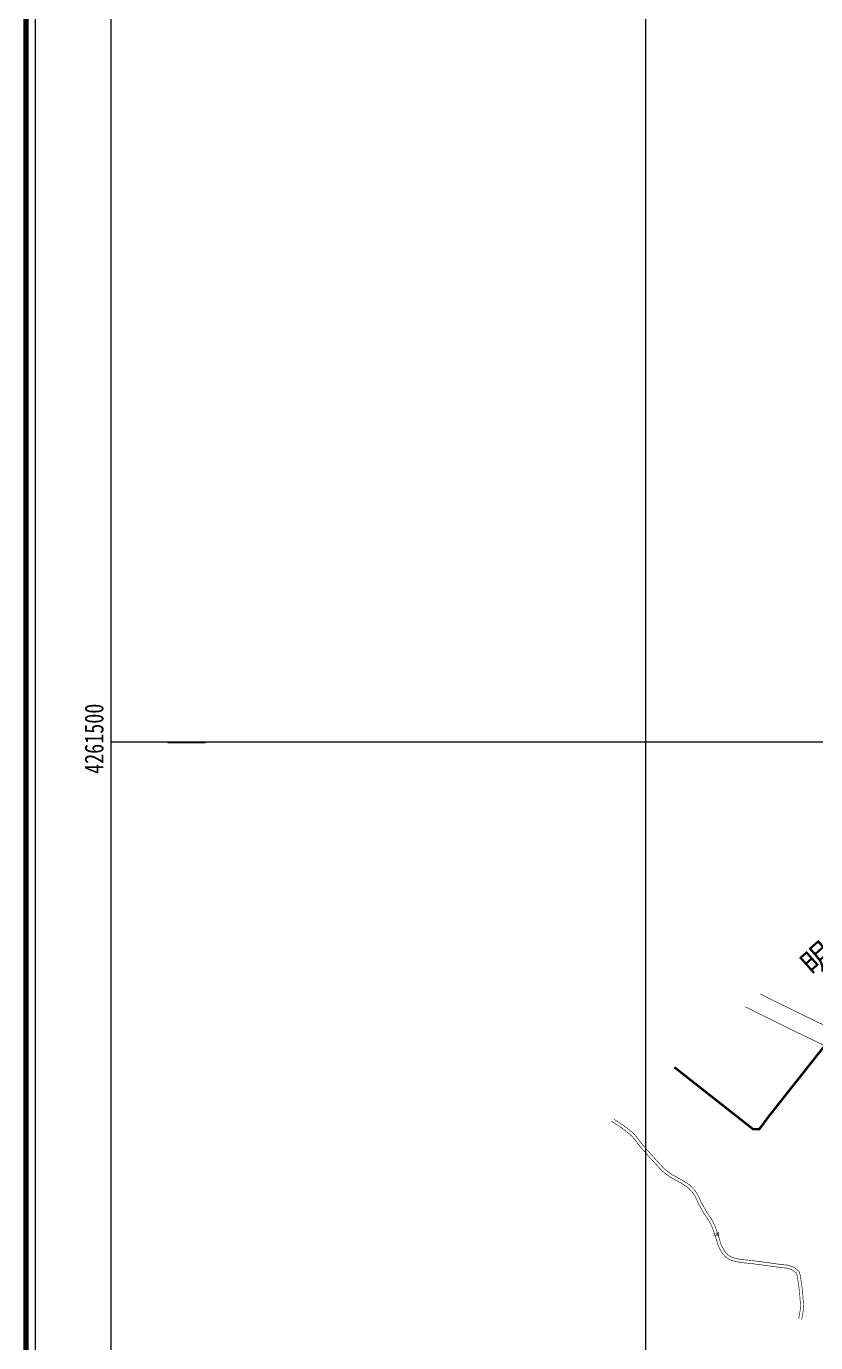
# Model space of a CAD drawing. Header units: millimetres. Extents: x 37412591 to 74834139, y 4258245 to 8527567.
# Drawn here: x 37412591 to 37413112, y 4261103 to 4261973 of the extents above; entities that cross this region are included whole.
import ezdxf
from ezdxf.enums import TextEntityAlignment as Align

# ---------------------------------------------------------------- set-up
doc = ezdxf.new("R2010")
doc.units = ezdxf.units.MM
doc.linetypes.add('X3', pattern=[5, 4, -1])
for name, color, linetype in [('2', 2, 'Continuous'), ('DLSS', 4, 'Continuous'), ('TK', 7, 'Continuous')]:
    doc.layers.add(name, color=color, linetype=linetype)
doc.layers.add('明长城', color=255, linetype='Continuous', lineweight=0)
doc.styles.add('HZ', font='', dxfattribs={"width": 0.8, "height": 1})
doc.styles.add('宋体', font='SimSun.ttf', dxfattribs={"height": 2})
doc.styles.add('标准', font='SimSun.ttf', dxfattribs={"width": 0.667})
doc.styles.get('HZ').set_extended_font_data('FangSong_GB2312')
doc.linetypes.add('442', pattern='A,5,[175,AAA.SHX,S=1,R=90,X=0,Y=0],5', length=10)

msp = doc.modelspace()

# ---------------------------------------------------------------- linework, layer by layer
at = {"color": 0, "linetype": 'ByBlock', "lineweight": 20}
msp.add_line((37412646.51, 4258300.88, 4910.12), (37412646.51, 4263462.94, 4910.12), dxfattribs=at)
at = {"linetype": 'ByBlock', "lineweight": 20}
for p, q in [((37413000, 4258550.3, 4910.12), (37413000, 4262025.13, 4910.12)), ((37416981.26, 4261500, 4910.12), (37412646.51, 4261500, 4910.12))]:
    msp.add_line(p, q, dxfattribs=at)
at = {"color": 0, "linetype": 'ByBlock', "lineweight": 100, "elevation": 4910.12}
msp.add_lwpolyline([(37412590.51, 4263518.94), (37417037.26, 4263518.94), (37417037.26, 4258244.88), (37412590.51, 4258244.88)], close=True, dxfattribs=at)
at = {"color": 0, "linetype": 'ByBlock', "lineweight": 20, "elevation": 4910.12}
msp.add_lwpolyline([(37412596.51, 4263512.94), (37417031.26, 4263512.94), (37417031.26, 4258250.88), (37412596.51, 4258250.88)], close=True, dxfattribs=at)
at = {"layer": 'DLSS', "linetype": 'X3', "const_width": 0.4, "elevation": 4910.12, "flags": 128}
for points in [[(37413075.6, 4261333.54), (37413095.85, 4261323.55), (37413122.61, 4261310.57), (37413125.5, 4261309.18)], [(37413065.67, 4261325.06), (37413090.57, 4261312.77), (37413117.4, 4261299.76), (37413144.75, 4261286.62), (37413174.23, 4261272.82), (37413192.53, 4261264.74), (37413202, 4261261.09), (37413209.25, 4261258.57), (37413219.27, 4261255.35), (37413227.36, 4261253.12), (37413234.64, 4261251.13), (37413246.47, 4261249.46), (37413247.64, 4261249.39)], [(37412978.82, 4261250.84), (37412984.88, 4261246.96), (37412991.42, 4261241.79), (37412993.79, 4261239.13), (37412997.94, 4261233.68), (37413005.13, 4261225.67), (37413011.97, 4261218.2), (37413017.21, 4261214.2), (37413023.96, 4261210.53), (37413028.72, 4261207.49), (37413032.12, 4261203.99), (37413034.39, 4261200.65), (37413036.66, 4261195.6), (37413040.35, 4261189.08), (37413043.14, 4261185.11), (37413045.33, 4261180.91), (37413046.92, 4261176.57), (37413048.25, 4261172.7), (37413049.58, 4261168.01), (37413051.97, 4261163.54), (37413054.05, 4261161.23), (37413056.57, 4261159.66), (37413060.43, 4261158.57), (37413063.78, 4261158), (37413068.89, 4261157.57), (37413081.52, 4261155.88), (37413089.65, 4261154.72), (37413093.57, 4261154.41), (37413097.65, 4261153.05), (37413101.17, 4261150.31), (37413101.97, 4261147.71), (37413103.44, 4261137.56), (37413104.27, 4261126.55), (37413102.92, 4261118.4)]]:
    msp.add_lwpolyline(points, dxfattribs=at)
at = {"layer": 'DLSS', "linetype": 'Continuous', "const_width": 0.4, "elevation": 4910.12, "flags": 128}
msp.add_lwpolyline([(37412977.22, 4261249.47), (37412983.71, 4261245.31), (37412990.03, 4261240.31), (37412992.24, 4261237.84), (37412996.38, 4261232.39), (37413003.64, 4261224.32), (37413010.6, 4261216.7), (37413016.11, 4261212.5), (37413022.93, 4261208.79), (37413027.44, 4261205.92), (37413030.55, 4261202.71), (37413032.62, 4261199.66), (37413034.86, 4261194.69), (37413038.64, 4261188), (37413041.41, 4261184.06), (37413043.48, 4261180.09), (37413045.02, 4261175.9), (37413046.32, 4261172.09), (37413047.69, 4261167.25), (37413050.3, 4261162.37), (37413052.74, 4261159.67), (37413055.74, 4261157.8), (37413059.99, 4261156.6), (37413063.53, 4261155.99), (37413068.67, 4261155.56), (37413081.24, 4261153.88), (37413089.43, 4261152.72), (37413093.17, 4261152.42), (37413096.69, 4261151.24), (37413099.42, 4261149.1), (37413099.99, 4261147.27), (37413101.43, 4261137.34), (37413102.23, 4261126.64), (37413100.93, 4261118.73)], dxfattribs=at)
at = {"layer": 'TK', "color": 0, "linetype": 'Continuous', "lineweight": -3}
msp.add_line((37412684.03, 4261500, 4910.12), (37412709.03, 4261500, 4910.12), dxfattribs=at)
at = {"layer": '明长城', "color": 3, "linetype": '442', "lineweight": 35, "elevation": 4910.12}
msp.add_lwpolyline([(37413018.96, 4261285.14), (37413070.61, 4261244.54), (37413075.05, 4261244.24), (37413081.31, 4261252.71), (37413133.88, 4261319.21), (37413148.71, 4261352.61), (37413162.54, 4261378.88), (37413172.63, 4261396.81), (37413177.37, 4261407.91), (37413184.84, 4261416.19), (37413199.72, 4261427.39), (37413268.28, 4261464.5), (37413283.52, 4261477.76), (37413292.8, 4261487.05), (37413293.09, 4261486.75), (37413335.71, 4261526.8), (37413350.73, 4261536.37), (37413462.75, 4261536.75), (37413558.71, 4261517.3), (37413584.24, 4261513.26), (37413590.77, 4261510.68)], dxfattribs=at)

# ---------------------------------------------------------------- texts
at = {"layer": '2', "color": 0, "lineweight": 5, "style": '标准', "width": 0.78}
msp.add_text('4261500', height=12.5, rotation=90, dxfattribs=at).set_placement((37412645.26, 4261525.51, 4910.12), align=Align.BOTTOM_RIGHT)
at = {"layer": 'DLSS', "linetype": 'Continuous', "style": 'HZ', "width": 0.8}
msp.add_text('土路', height=2, dxfattribs=at).set_placement((37413046.31, 4261174.97, 4910.12), align=Align.MIDDLE)
at = {"layer": '明长城', "color": 3, "linetype": 'Continuous', "style": '宋体'}
msp.add_text('明长城', height=15, rotation=41.48659, dxfattribs=at).set_placement((37413128.38, 4261370.68, 4910.12), align=Align.MIDDLE)

doc.saveas('drawing.dxf')
